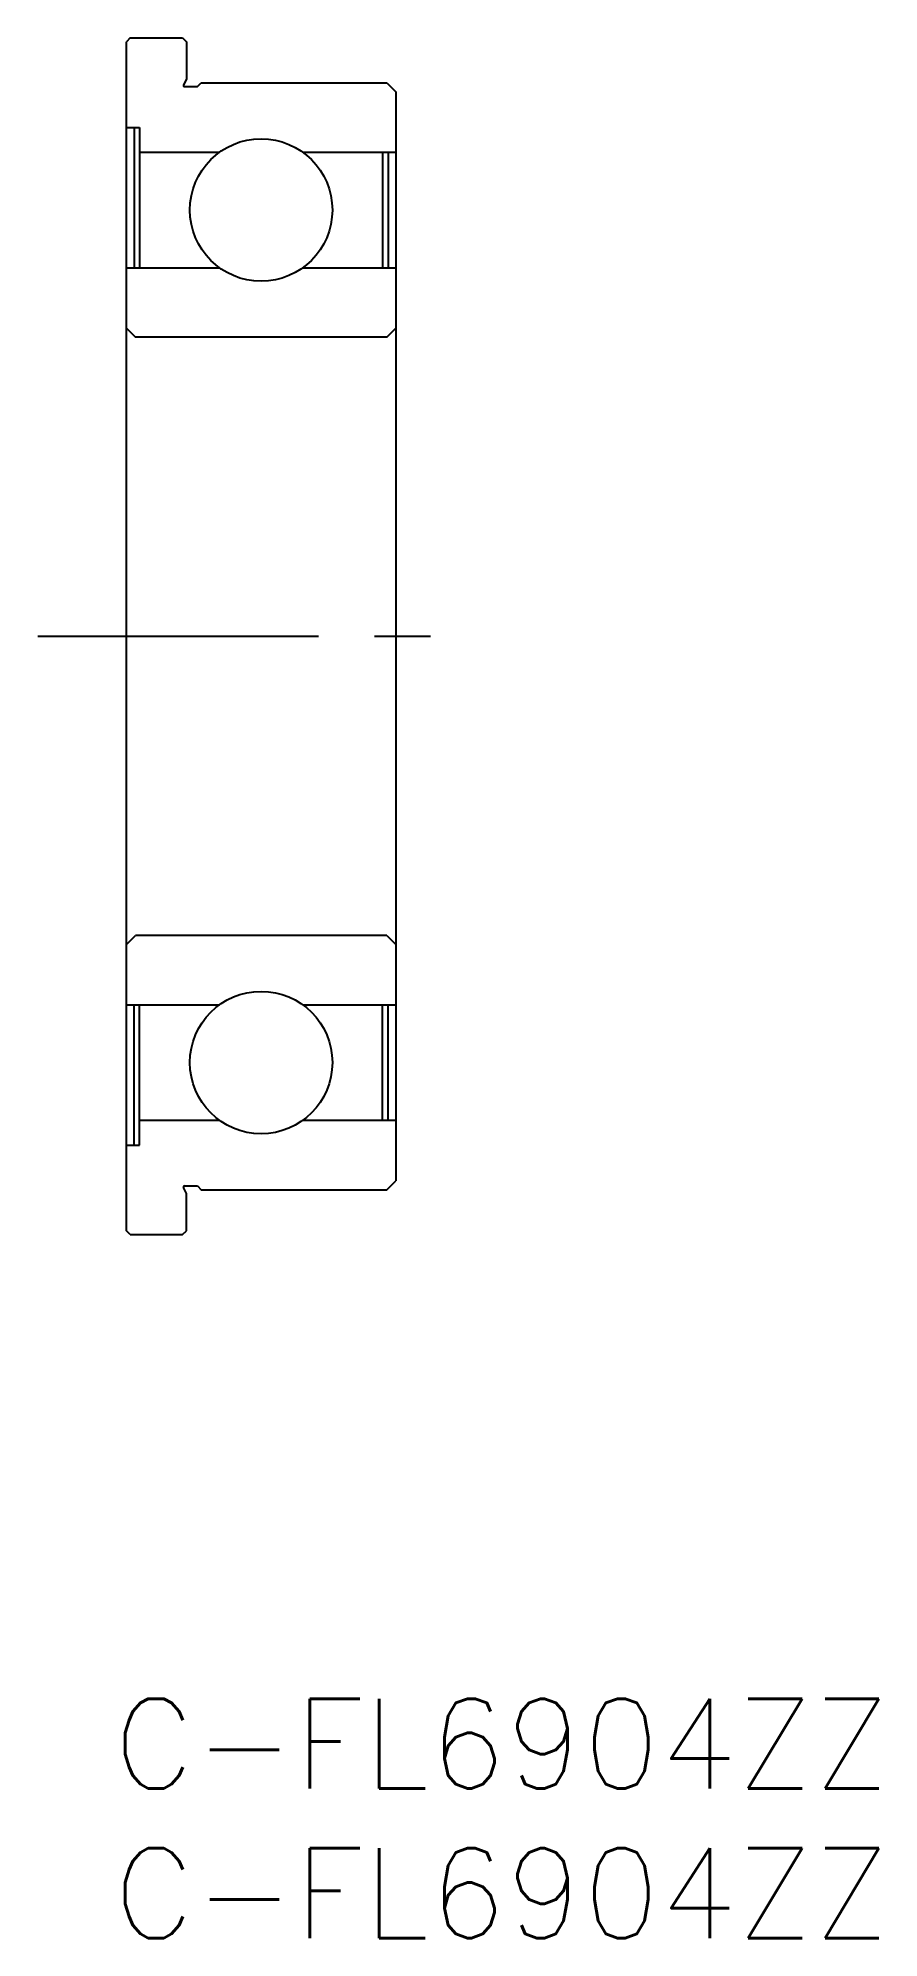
# Model space of a CAD drawing. Extents: x -3 to 25.2, y -8 to 55.5.
import ezdxf

# ---------------------------------------------------------------- set-up
doc = ezdxf.new("R2010")
doc.units = 0
doc.header["$LTSCALE"] = 7.5
doc.linetypes.add('CENTER', pattern=[2, 1.25, -0.25, 0.25, -0.25])
doc.layers.get('0').update_dxf_attribs({"linetype": 'CONTINUOUS'})
doc.layers.add('CENTER', color=1, linetype='CENTER')
doc.styles.get("Standard").update_dxf_attribs({"font": 'ROMANS', "bigfont": 'BIGFONT'})

msp = doc.modelspace()

# ---------------------------------------------------------------- linework, layer by layer
at = {"color": 7, "linetype": 'CONTINUOUS'}
for p, q in [((0.125, 55.514), (0, 55.389)), ((0, 15.639), (0, 55.389)), ((0.125, 55.514), (1.875, 55.514)), ((1.875, 55.514), (2, 55.389)), ((2, 55.389), (2, 54.139)), ((2, 54.139), (1.902, 53.943)), ((2.375, 53.889), (2.5, 54.014)), ((2.5, 54.014), (8.7, 54.014)), ((8.7, 54.014), (9, 53.714)), ((1.936, 53.889), (2.375, 53.889)), ((9, 53.714), (9, 17.314)), ((0, 52.524), (0.438, 52.524)), ((0.25, 52.524), (0.25, 47.835)), ((0.438, 52.524), (0.438, 47.835)), ((0.438, 51.692), (3.104, 51.692)), ((5.896, 51.692), (9, 51.692)), ((8.562, 51.692), (8.562, 47.835)), ((8.75, 51.692), (8.75, 47.835)), ((0, 47.835), (3.104, 47.835)), ((5.896, 47.835), (9, 47.835)), ((0, 45.814), (0.3, 45.514)), ((8.7, 45.514), (9, 45.814)), ((8.7, 45.514), (0.3, 45.514)), ((0, 25.214), (0.3, 25.514)), ((8.7, 25.514), (0.3, 25.514)), ((8.7, 25.514), (9, 25.214)), ((0, 23.192), (3.104, 23.192)), ((0.25, 18.504), (0.25, 23.192)), ((0.438, 18.504), (0.438, 23.192)), ((5.896, 23.192), (9, 23.192)), ((8.562, 19.335), (8.562, 23.192)), ((8.75, 19.335), (8.75, 23.192)), ((0.438, 19.335), (3.104, 19.335)), ((5.896, 19.335), (9, 19.335)), ((0, 18.504), (0.438, 18.504)), ((8.7, 17.014), (9, 17.314)), ((2, 16.889), (1.902, 17.084)), ((1.936, 17.139), (2.375, 17.139)), ((2, 15.639), (2, 16.889)), ((2.375, 17.139), (2.5, 17.014)), ((2.5, 17.014), (8.7, 17.014)), ((0.125, 15.514), (0, 15.639)), ((0.125, 15.514), (1.875, 15.514)), ((1.875, 15.514), (2, 15.639))]:
    msp.add_line(p, q, dxfattribs=at)
for centre in [(4.5, 49.764), (4.5, 21.264)]:
    msp.add_circle(centre, 2.381, dxfattribs=at)
for centre, start, end in [((1.936, 53.926), 153.43495, 270), ((1.936, 17.101), 90, 206.56505)]:
    msp.add_arc(centre, 0.0375, start, end, dxfattribs=at)
at = {"layer": 'CENTER', "color": 1, "linetype": 'CENTER'}
msp.add_line((-2.961, 35.514), (11.294, 35.514), dxfattribs=at)

# ---------------------------------------------------------------- texts
at = {"color": 7}
for p in [(-0.429, -3), (-0.429, -8)]:
    msp.add_text('C-FL6904ZZ', height=3, dxfattribs=at).set_placement(p)

doc.saveas('drawing.dxf')
